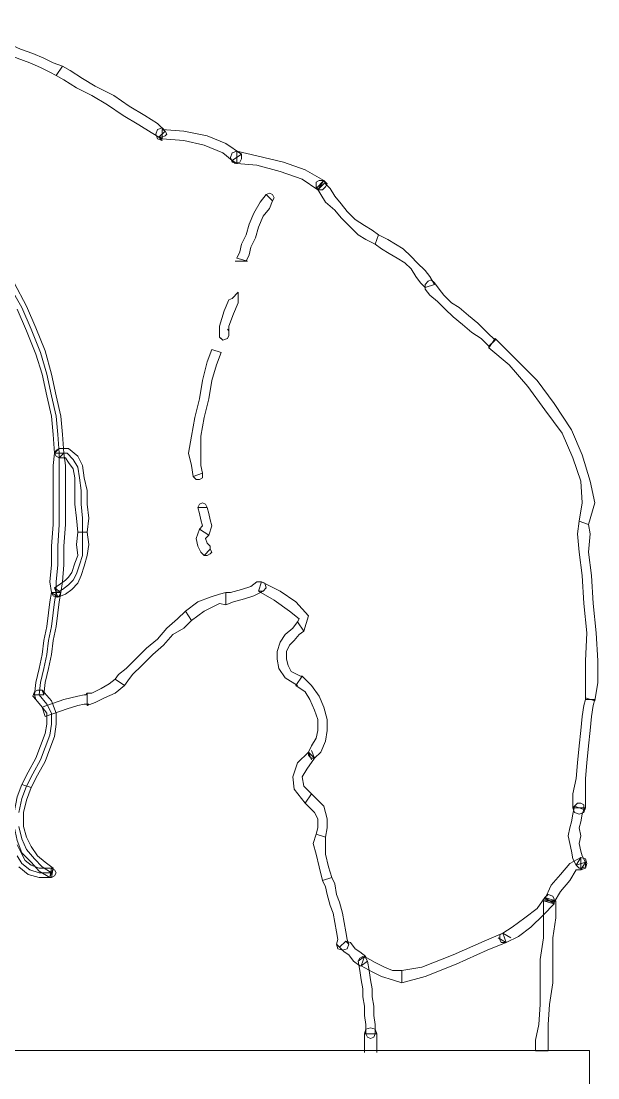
# Model space of a CAD drawing. Header units: millimetres. Extents: x -29311 to -3405, y 28913 to 42880.
# Drawn here: x -8429.67 to -8411.26, y 31579.37 to 31613.13 of the extents above; entities that cross this region are included whole.
import ezdxf

# ---------------------------------------------------------------- set-up
doc = ezdxf.new("R2010")
doc.units = ezdxf.units.MM
doc.layers.add('Duvar-200 cm', color=7, linetype='Continuous')
doc.layers.add('MIM_İnsan', color=251, linetype='Continuous', lineweight=9)
doc.layers.add('MIM_mobilya', color=251, linetype='Continuous', lineweight=9)

# ---------------------------------------------------------------- blocks, each defined once
blk = doc.blocks.new('FEEq')
at = {"layer": 'MIM_İnsan', "flags": 128}
for points in [[(92585.336, 15953.258), (92585.336, 15953.258), (92585.138, 15953.358), (92584.84, 15953.506), (92584.492, 15953.655), (92584.095, 15953.803), (92583.647, 15954.001), (92583.25, 15954.199), (92582.803, 15954.446), (92582.455, 15954.793), (92582.654, 15954.991), (92583.002, 15954.743), (92583.349, 15954.496), (92583.747, 15954.298), (92584.194, 15954.1), (92584.591, 15953.952), (92584.939, 15953.803), (92585.237, 15953.655), (92585.535, 15953.556), (92585.535, 15953.556), (92585.336, 15953.258)], [(92582.654, 15954.991), (92582.654, 15954.991), (92583.002, 15954.743), (92583.349, 15954.496), (92583.747, 15954.298), (92584.194, 15954.1), (92584.591, 15953.952), (92584.939, 15953.803), (92585.237, 15953.655), (92585.535, 15953.556), (92585.336, 15953.258), (92585.138, 15953.358), (92584.84, 15953.506), (92584.492, 15953.655), (92584.095, 15953.803), (92583.647, 15954.001), (92583.25, 15954.199), (92582.803, 15954.446), (92582.455, 15954.793), (92582.455, 15954.793), (92582.654, 15954.991)], [(92588.714, 15951.23), (92588.615, 15951.28), (92588.366, 15951.428), (92587.969, 15951.675), (92587.472, 15951.972), (92586.976, 15952.319), (92586.479, 15952.616), (92585.982, 15952.863), (92585.585, 15953.111), (92585.336, 15953.258), (92585.535, 15953.556), (92585.783, 15953.408), (92586.181, 15953.16), (92586.578, 15952.913), (92587.174, 15952.616), (92587.671, 15952.269), (92588.168, 15951.972), (92588.565, 15951.725), (92588.814, 15951.478), (92588.714, 15951.527), (92588.814, 15951.478), (92588.863, 15951.379), (92588.814, 15951.33), (92588.714, 15951.28), (92588.615, 15951.28), (92588.714, 15951.23)], [(92585.535, 15953.556), (92585.535, 15953.556), (92585.783, 15953.408), (92586.181, 15953.16), (92586.578, 15952.913), (92587.174, 15952.616), (92587.671, 15952.269), (92588.168, 15951.972), (92588.565, 15951.725), (92588.814, 15951.478), (92588.615, 15951.28), (92588.366, 15951.428), (92587.969, 15951.675), (92587.472, 15951.972), (92586.976, 15952.319), (92586.479, 15952.616), (92585.982, 15952.863), (92585.585, 15953.111), (92585.336, 15953.258), (92585.336, 15953.258), (92585.535, 15953.556)], [(92588.814, 15951.478), (92588.714, 15951.527), (92589.41, 15951.478), (92590.155, 15951.33), (92590.751, 15951.082), (92591.248, 15950.736), (92590.95, 15950.538), (92590.652, 15950.785), (92590.055, 15951.033), (92589.41, 15951.181), (92588.714, 15951.23), (92588.615, 15951.28), (92588.714, 15951.181), (92588.565, 15951.23), (92588.516, 15951.379), (92588.565, 15951.527), (92588.714, 15951.577), (92588.814, 15951.478)], [(92591.099, 15950.439), (92590.95, 15950.538), (92590.652, 15950.785), (92590.055, 15951.033), (92589.41, 15951.181), (92588.714, 15951.23), (92588.714, 15951.527), (92589.41, 15951.478), (92590.155, 15951.33), (92590.751, 15951.082), (92591.248, 15950.736), (92591.099, 15950.835), (92591.248, 15950.736), (92591.248, 15950.588), (92591.198, 15950.488), (92591.049, 15950.439), (92590.95, 15950.538), (92591.099, 15950.439)], [(92591.248, 15950.736), (92591.099, 15950.835), (92591.744, 15950.686), (92592.589, 15950.488), (92593.284, 15950.241), (92593.88, 15949.895), (92593.682, 15949.597), (92593.185, 15949.944), (92592.489, 15950.191), (92591.744, 15950.389), (92591.099, 15950.439), (92590.95, 15950.538), (92591.099, 15950.439), (92590.95, 15950.488), (92590.9, 15950.637), (92590.95, 15950.785), (92591.099, 15950.835), (92591.248, 15950.736)], [(92593.93, 15949.845), (92593.682, 15949.597), (92593.185, 15949.944), (92592.489, 15950.191), (92591.744, 15950.389), (92591.099, 15950.439), (92591.099, 15950.835), (92591.744, 15950.686), (92592.589, 15950.488), (92593.284, 15950.241), (92593.88, 15949.895), (92593.632, 15949.647), (92593.88, 15949.895), (92593.98, 15949.796), (92593.93, 15949.697), (92593.831, 15949.597), (92593.682, 15949.597), (92593.93, 15949.845)], [(92593.93, 15949.845), (92593.93, 15949.796), (92594.079, 15949.647), (92594.228, 15949.4), (92594.427, 15949.153), (92594.625, 15948.905), (92594.874, 15948.658), (92595.172, 15948.46), (92595.42, 15948.311), (92595.619, 15948.163), (92595.52, 15947.866), (92595.222, 15948.014), (92594.973, 15948.163), (92594.675, 15948.46), (92594.427, 15948.708), (92594.228, 15948.955), (92593.93, 15949.202), (92593.781, 15949.449), (92593.632, 15949.697), (92593.632, 15949.647), (92593.632, 15949.697), (92593.632, 15949.845), (92593.731, 15949.895), (92593.88, 15949.895), (92593.93, 15949.796), (92593.93, 15949.845)], [(92593.88, 15949.895), (92593.93, 15949.796), (92594.079, 15949.647), (92594.228, 15949.4), (92594.427, 15949.153), (92594.625, 15948.905), (92594.874, 15948.658), (92595.172, 15948.46), (92595.42, 15948.311), (92595.619, 15948.163), (92595.52, 15947.866), (92595.222, 15948.014), (92594.973, 15948.163), (92594.675, 15948.46), (92594.427, 15948.708), (92594.228, 15948.955), (92593.93, 15949.202), (92593.781, 15949.449), (92593.632, 15949.697), (92593.682, 15949.597), (92593.632, 15949.697), (92593.632, 15949.845), (92593.731, 15949.895), (92593.88, 15949.895), (92593.93, 15949.796), (92593.88, 15949.895)], [(92591.446, 15947.322), (92591.099, 15947.421), (92591.198, 15947.619), (92591.248, 15947.866), (92591.397, 15948.163), (92591.496, 15948.509), (92591.645, 15948.856), (92591.844, 15949.202), (92592.042, 15949.449), (92592.241, 15949.252), (92592.142, 15949.005), (92591.943, 15948.756), (92591.794, 15948.411), (92591.695, 15948.064), (92591.546, 15947.767), (92591.496, 15947.52), (92591.397, 15947.322), (92591.049, 15947.322), (92591.446, 15947.322)], [(92592.042, 15949.449), (92592.142, 15949.499), (92592.241, 15949.449), (92592.291, 15949.35), (92592.241, 15949.252), (92592.042, 15949.449)], [(92595.619, 15948.163), (92595.619, 15948.163), (92595.917, 15948.014), (92596.165, 15947.866), (92596.414, 15947.717), (92596.662, 15947.47), (92596.861, 15947.272), (92597.109, 15947.025), (92597.258, 15946.827), (92597.407, 15946.58), (92597.109, 15946.481), (92596.96, 15946.63), (92596.811, 15946.827), (92596.662, 15947.075), (92596.463, 15947.272), (92596.215, 15947.421), (92595.967, 15947.569), (92595.718, 15947.717), (92595.52, 15947.866), (92595.52, 15947.866), (92595.619, 15948.163)], [(92595.619, 15948.163), (92595.619, 15948.163), (92595.917, 15948.014), (92596.165, 15947.866), (92596.414, 15947.717), (92596.662, 15947.47), (92596.861, 15947.272), (92597.109, 15947.025), (92597.258, 15946.827), (92597.407, 15946.58), (92597.109, 15946.481), (92596.96, 15946.63), (92596.811, 15946.827), (92596.662, 15947.075), (92596.463, 15947.272), (92596.215, 15947.421), (92595.967, 15947.569), (92595.718, 15947.717), (92595.52, 15947.866), (92595.52, 15947.866), (92595.619, 15948.163)], [(92597.407, 15946.58), (92597.407, 15946.63), (92597.556, 15946.431), (92597.705, 15946.233), (92597.954, 15945.986), (92598.202, 15945.838), (92598.5, 15945.59), (92598.798, 15945.343), (92599.096, 15945.046), (92599.344, 15944.798), (92599.146, 15944.601), (92598.897, 15944.848), (92598.599, 15945.046), (92598.301, 15945.294), (92598.003, 15945.541), (92597.755, 15945.788), (92597.506, 15946.036), (92597.258, 15946.233), (92597.109, 15946.431), (92597.109, 15946.481), (92597.109, 15946.431), (92597.109, 15946.58), (92597.209, 15946.678), (92597.308, 15946.728), (92597.407, 15946.63), (92597.407, 15946.58)], [(92597.407, 15946.58), (92597.407, 15946.63), (92597.556, 15946.431), (92597.705, 15946.233), (92597.954, 15945.986), (92598.202, 15945.838), (92598.5, 15945.59), (92598.798, 15945.343), (92599.096, 15945.046), (92599.344, 15944.798), (92599.146, 15944.601), (92598.897, 15944.848), (92598.599, 15945.046), (92598.301, 15945.294), (92598.003, 15945.541), (92597.755, 15945.788), (92597.506, 15946.036), (92597.258, 15946.233), (92597.109, 15946.431), (92597.109, 15946.481), (92597.407, 15946.58)], [(92590.602, 15944.848), (92590.552, 15944.898), (92590.552, 15945.244), (92590.701, 15945.739), (92590.85, 15946.085), (92590.95, 15946.134), (92591.148, 15946.333), (92591.148, 15945.986), (92590.999, 15945.64), (92590.85, 15945.244), (92590.85, 15945.095), (92590.801, 15945.145), (92590.85, 15945.095), (92590.85, 15944.947), (92590.801, 15944.848), (92590.652, 15944.798), (92590.552, 15944.898), (92590.602, 15944.848)], [(92599.344, 15944.798), (92599.344, 15944.848), (92599.99, 15944.205), (92600.686, 15943.512), (92601.232, 15942.77), (92601.779, 15941.929), (92602.126, 15941.137), (92602.375, 15940.296), (92602.524, 15939.604), (92602.325, 15938.911), (92602.027, 15939.01), (92602.126, 15939.604), (92602.077, 15940.296), (92601.828, 15941.039), (92601.48, 15941.831), (92600.934, 15942.572), (92600.388, 15943.314), (92599.792, 15944.007), (92599.146, 15944.551), (92599.146, 15944.601), (92599.344, 15944.798)], [(92602.027, 15939.01), (92602.027, 15939.01), (92602.126, 15939.604), (92602.077, 15940.296), (92601.828, 15941.039), (92601.48, 15941.831), (92600.934, 15942.572), (92600.388, 15943.314), (92599.792, 15944.007), (92599.146, 15944.551), (92599.344, 15944.848), (92599.99, 15944.205), (92600.686, 15943.512), (92601.232, 15942.77), (92601.779, 15941.929), (92602.126, 15941.137), (92602.375, 15940.296), (92602.524, 15939.604), (92602.325, 15938.911), (92602.325, 15938.911), (92602.027, 15939.01)], [(92589.708, 15940.445), (92589.658, 15940.792), (92589.559, 15941.187), (92589.658, 15941.731), (92589.757, 15942.325), (92589.906, 15942.919), (92590.006, 15943.512), (92590.155, 15944.106), (92590.304, 15944.502), (92590.602, 15944.403), (92590.453, 15944.007), (92590.304, 15943.512), (92590.204, 15942.919), (92590.055, 15942.325), (92589.956, 15941.731), (92589.956, 15941.187), (92589.956, 15940.792), (92590.006, 15940.544), (92589.708, 15940.445)], [(92585.287, 15941.187), (92585.436, 15941.336), (92585.734, 15941.336), (92586.032, 15941.088), (92586.181, 15940.792), (92586.231, 15940.395), (92586.33, 15940), (92586.33, 15939.554), (92586.38, 15939.109), (92586.33, 15938.664), (92586.032, 15938.664), (92585.982, 15939.109), (92585.932, 15939.554), (92585.932, 15940), (92585.932, 15940.395), (92585.883, 15940.692), (92585.734, 15940.89), (92585.634, 15941.039), (92585.436, 15941.039), (92585.585, 15941.187), (92585.436, 15941.039), (92585.336, 15941.088), (92585.287, 15941.187), (92585.336, 15941.286), (92585.436, 15941.336), (92585.287, 15941.187)], [(92585.585, 15941.187), (92585.585, 15941.187), (92585.634, 15940.792), (92585.634, 15940.198), (92585.634, 15939.604), (92585.634, 15938.911), (92585.585, 15938.218), (92585.585, 15937.625), (92585.535, 15937.081), (92585.485, 15936.734), (92585.187, 15936.734), (92585.138, 15937.081), (92585.187, 15937.625), (92585.187, 15938.218), (92585.237, 15938.911), (92585.237, 15939.604), (92585.237, 15940.198), (92585.237, 15940.792), (92585.287, 15941.187), (92585.287, 15941.187), (92585.585, 15941.187)], [(92585.386, 15936.586), (92585.187, 15936.734), (92585.138, 15937.081), (92585.187, 15937.625), (92585.187, 15938.218), (92585.237, 15938.911), (92585.237, 15939.604), (92585.237, 15940.198), (92585.237, 15940.792), (92585.287, 15941.187), (92585.585, 15941.187), (92585.634, 15940.792), (92585.634, 15940.198), (92585.634, 15939.604), (92585.634, 15938.911), (92585.585, 15938.218), (92585.585, 15937.625), (92585.535, 15937.081), (92585.485, 15936.734), (92585.287, 15936.882), (92585.485, 15936.734), (92585.436, 15936.635), (92585.336, 15936.586), (92585.237, 15936.635), (92585.187, 15936.734), (92585.386, 15936.586)], [(92585.436, 15941.187), (92585.436, 15940.792), (92585.436, 15940.198), (92585.436, 15939.604), (92585.436, 15938.911), (92585.386, 15938.218), (92585.386, 15937.625), (92585.336, 15937.081), (92585.336, 15936.734), (92585.535, 15936.834), (92585.734, 15936.982), (92585.883, 15937.13), (92585.982, 15937.328), (92586.081, 15937.625), (92586.181, 15937.921), (92586.181, 15938.268), (92586.181, 15938.664), (92586.181, 15939.109), (92586.131, 15939.554), (92586.131, 15940), (92586.081, 15940.395), (92586.032, 15940.742), (92585.883, 15940.989), (92585.684, 15941.187), (92585.436, 15941.187), (92585.436, 15941.187)], [(92590.006, 15940.544), (92590.006, 15940.395), (92589.906, 15940.346), (92589.807, 15940.346), (92589.708, 15940.445), (92590.006, 15940.544)], [(92589.857, 15939.456), (92589.906, 15939.554), (92590.006, 15939.604), (92590.105, 15939.554), (92590.155, 15939.456), (92589.857, 15939.456)], [(92589.906, 15938.762), (92589.906, 15938.762), (92590.006, 15938.862), (92589.956, 15939.059), (92589.906, 15939.257), (92589.857, 15939.456), (92590.155, 15939.456), (92590.204, 15939.257), (92590.254, 15939.059), (92590.304, 15938.862), (92590.204, 15938.565), (92590.204, 15938.565), (92589.906, 15938.762)], [(92602.226, 15933.321), (92602.226, 15933.37), (92602.226, 15933.865), (92602.226, 15934.557), (92602.275, 15935.448), (92602.176, 15936.388), (92602.126, 15937.278), (92602.027, 15938.02), (92601.977, 15938.614), (92602.027, 15939.01), (92602.325, 15938.911), (92602.375, 15938.614), (92602.325, 15938.02), (92602.424, 15937.278), (92602.474, 15936.388), (92602.573, 15935.448), (92602.623, 15934.557), (92602.623, 15933.865), (92602.524, 15933.271), (92602.524, 15933.321), (92602.226, 15933.321)], [(92602.325, 15938.911), (92602.325, 15938.911), (92602.375, 15938.614), (92602.325, 15938.02), (92602.424, 15937.278), (92602.474, 15936.388), (92602.573, 15935.448), (92602.623, 15934.557), (92602.623, 15933.865), (92602.524, 15933.271), (92602.226, 15933.37), (92602.226, 15933.865), (92602.226, 15934.557), (92602.275, 15935.448), (92602.176, 15936.388), (92602.126, 15937.278), (92602.027, 15938.02), (92601.977, 15938.614), (92602.027, 15939.01), (92602.027, 15939.01), (92602.325, 15938.911)], [(92586.33, 15938.664), (92586.33, 15938.664), (92586.38, 15938.268), (92586.33, 15937.921), (92586.231, 15937.576), (92586.131, 15937.278), (92586.032, 15937.031), (92585.833, 15936.834), (92585.634, 15936.685), (92585.386, 15936.586), (92585.287, 15936.882), (92585.436, 15936.982), (92585.634, 15937.13), (92585.734, 15937.229), (92585.833, 15937.378), (92585.932, 15937.674), (92586.032, 15937.921), (92585.982, 15938.268), (92586.032, 15938.664), (92586.032, 15938.664), (92586.33, 15938.664)], [(92590.055, 15937.921), (92589.956, 15938.02), (92589.857, 15938.218), (92589.807, 15938.465), (92589.906, 15938.762), (92590.204, 15938.565), (92590.105, 15938.465), (92590.155, 15938.317), (92590.254, 15938.218), (92590.254, 15938.12), (92590.055, 15937.921)], [(92590.254, 15938.12), (92590.304, 15938.02), (92590.254, 15937.971), (92590.155, 15937.921), (92590.055, 15937.921), (92590.254, 15938.12)], [(92591.794, 15936.784), (92591.943, 15936.784), (92591.645, 15936.635), (92591.347, 15936.537), (92590.999, 15936.437), (92590.751, 15936.338), (92590.751, 15936.734), (92590.9, 15936.734), (92591.248, 15936.834), (92591.546, 15936.932), (92591.744, 15937.081), (92591.893, 15937.081), (92591.744, 15937.081), (92591.893, 15937.081), (92591.993, 15937.031), (92592.042, 15936.882), (92591.943, 15936.784), (92591.794, 15936.784)], [(92591.794, 15936.784), (92591.943, 15936.784), (92591.645, 15936.635), (92591.347, 15936.537), (92590.999, 15936.437), (92590.751, 15936.338), (92590.751, 15936.734), (92590.9, 15936.734), (92591.248, 15936.834), (92591.546, 15936.932), (92591.744, 15937.081), (92591.893, 15937.081), (92591.744, 15937.081), (92591.893, 15937.081), (92591.993, 15937.031), (92592.042, 15936.882), (92591.943, 15936.784), (92591.794, 15936.784)], [(92593.036, 15935.795), (92593.036, 15935.795), (92593.086, 15935.893), (92592.787, 15936.14), (92592.291, 15936.487), (92591.794, 15936.784), (92591.893, 15937.081), (92592.489, 15936.784), (92592.986, 15936.437), (92593.384, 15935.992), (92593.235, 15935.498), (92593.235, 15935.498), (92593.036, 15935.795)], [(92593.036, 15935.795), (92593.036, 15935.795), (92593.086, 15935.893), (92592.787, 15936.14), (92592.291, 15936.487), (92591.794, 15936.784), (92591.893, 15937.081), (92592.489, 15936.784), (92592.986, 15936.437), (92593.384, 15935.992), (92593.235, 15935.498), (92593.235, 15935.498), (92593.036, 15935.795)], [(92585.485, 15936.734), (92585.485, 15936.734), (92585.436, 15936.437), (92585.386, 15936.091), (92585.336, 15935.646), (92585.237, 15935.201), (92585.187, 15934.755), (92585.088, 15934.31), (92584.989, 15933.865), (92584.939, 15933.469), (92584.641, 15933.469), (92584.691, 15933.865), (92584.79, 15934.31), (92584.889, 15934.755), (92584.939, 15935.201), (92585.038, 15935.646), (92585.088, 15936.091), (92585.138, 15936.437), (92585.187, 15936.734), (92585.187, 15936.734), (92585.485, 15936.734)], [(92590.751, 15936.338), (92590.751, 15936.338), (92590.552, 15936.388), (92590.353, 15936.289), (92590.055, 15936.14), (92589.658, 15935.843), (92589.459, 15936.14), (92589.857, 15936.437), (92590.254, 15936.586), (92590.552, 15936.685), (92590.751, 15936.734), (92590.751, 15936.734), (92590.751, 15936.338)], [(92589.658, 15935.843), (92589.658, 15935.843), (92589.41, 15935.596), (92589.062, 15935.398), (92588.764, 15935.052), (92588.416, 15934.755), (92588.068, 15934.409), (92587.77, 15934.112), (92587.621, 15933.914), (92587.522, 15933.766), (92587.224, 15933.963), (92587.323, 15934.112), (92587.572, 15934.31), (92587.87, 15934.607), (92588.217, 15934.953), (92588.565, 15935.25), (92588.863, 15935.596), (92589.211, 15935.893), (92589.459, 15936.14), (92589.459, 15936.14), (92589.658, 15935.843)], [(92592.986, 15933.766), (92593.036, 15933.766), (92592.639, 15934.013), (92592.44, 15934.31), (92592.39, 15934.607), (92592.39, 15934.854), (92592.489, 15935.151), (92592.639, 15935.398), (92592.887, 15935.596), (92593.036, 15935.795), (92593.235, 15935.498), (92593.086, 15935.398), (92592.936, 15935.201), (92592.787, 15935.052), (92592.688, 15934.854), (92592.688, 15934.607), (92592.738, 15934.409), (92592.837, 15934.211), (92593.135, 15934.062), (92593.185, 15934.062), (92592.986, 15933.766)], [(92592.986, 15933.766), (92593.036, 15933.766), (92592.639, 15934.013), (92592.44, 15934.31), (92592.39, 15934.607), (92592.39, 15934.854), (92592.489, 15935.151), (92592.639, 15935.398), (92592.887, 15935.596), (92593.036, 15935.795), (92593.235, 15935.498), (92593.086, 15935.398), (92592.936, 15935.201), (92592.787, 15935.052), (92592.688, 15934.854), (92592.688, 15934.607), (92592.738, 15934.409), (92592.837, 15934.211), (92593.135, 15934.062), (92593.185, 15934.062), (92592.986, 15933.766)], [(92587.522, 15933.766), (92587.522, 15933.766), (92587.224, 15933.518), (92586.876, 15933.37), (92586.578, 15933.221), (92586.33, 15933.123), (92586.33, 15933.518), (92586.479, 15933.518), (92586.777, 15933.667), (92587.025, 15933.815), (92587.224, 15933.963), (92587.224, 15933.963), (92587.522, 15933.766)], [(92593.384, 15931.638), (92593.384, 15931.638), (92593.483, 15931.837), (92593.632, 15932.084), (92593.682, 15932.331), (92593.682, 15932.677), (92593.582, 15932.974), (92593.433, 15933.321), (92593.284, 15933.568), (92592.986, 15933.766), (92593.185, 15934.062), (92593.483, 15933.766), (92593.731, 15933.42), (92593.88, 15933.073), (92593.98, 15932.677), (92593.98, 15932.331), (92593.93, 15931.985), (92593.781, 15931.638), (92593.582, 15931.44), (92593.582, 15931.44), (92593.384, 15931.638)], [(92593.483, 15931.391), (92593.384, 15931.638), (92593.483, 15931.837), (92593.632, 15932.084), (92593.682, 15932.331), (92593.682, 15932.677), (92593.582, 15932.974), (92593.433, 15933.321), (92593.284, 15933.568), (92592.986, 15933.766), (92593.185, 15934.062), (92593.483, 15933.766), (92593.731, 15933.42), (92593.88, 15933.073), (92593.98, 15932.677), (92593.98, 15932.331), (92593.93, 15931.985), (92593.781, 15931.638), (92593.582, 15931.44), (92593.483, 15931.688), (92593.582, 15931.44), (92593.483, 15931.44), (92593.433, 15931.49), (92593.384, 15931.54), (92593.384, 15931.638), (92593.483, 15931.391)], [(92584.939, 15933.469), (92584.889, 15933.617), (92585.187, 15933.271), (92585.336, 15932.876), (92585.336, 15932.529), (92585.287, 15932.133), (92585.138, 15931.737), (92584.989, 15931.341), (92584.74, 15930.896), (92584.542, 15930.501), (92584.244, 15930.599), (92584.442, 15930.995), (92584.691, 15931.44), (92584.84, 15931.837), (92584.989, 15932.232), (92585.038, 15932.529), (92585.038, 15932.876), (92584.889, 15933.073), (92584.691, 15933.321), (92584.641, 15933.469), (92584.691, 15933.321), (92584.591, 15933.42), (92584.641, 15933.568), (92584.74, 15933.617), (92584.889, 15933.617), (92584.939, 15933.469)], [(92586.33, 15933.123), (92586.38, 15933.171), (92586.231, 15933.171), (92586.032, 15933.123), (92585.684, 15933.024), (92584.989, 15932.776), (92584.889, 15933.073), (92585.585, 15933.321), (92586.032, 15933.42), (92586.231, 15933.469), (92586.28, 15933.469), (92586.33, 15933.518), (92586.33, 15933.123)], [(92602.524, 15933.271), (92602.524, 15933.321), (92602.474, 15933.123), (92602.424, 15932.776), (92602.375, 15932.331), (92602.325, 15931.837), (92602.275, 15931.292), (92602.226, 15930.797), (92602.226, 15930.302), (92602.226, 15929.857), (92601.828, 15929.857), (92601.828, 15930.302), (92601.928, 15930.797), (92601.977, 15931.292), (92602.027, 15931.837), (92602.077, 15932.331), (92602.126, 15932.776), (92602.176, 15933.123), (92602.226, 15933.321), (92602.226, 15933.37), (92602.524, 15933.271)], [(92601.878, 15929.907), (92601.828, 15929.857), (92601.828, 15930.302), (92601.928, 15930.797), (92601.977, 15931.292), (92602.027, 15931.837), (92602.077, 15932.331), (92602.126, 15932.776), (92602.176, 15933.123), (92602.226, 15933.321), (92602.524, 15933.321), (92602.474, 15933.123), (92602.424, 15932.776), (92602.375, 15932.331), (92602.325, 15931.837), (92602.275, 15931.292), (92602.226, 15930.797), (92602.226, 15930.302), (92602.226, 15929.857), (92602.176, 15929.807), (92602.226, 15929.857), (92602.176, 15929.709), (92602.027, 15929.659), (92601.878, 15929.709), (92601.828, 15929.857), (92601.878, 15929.907)], [(92593.284, 15930.005), (92593.284, 15930.005), (92592.936, 15930.451), (92592.887, 15930.846), (92593.036, 15931.292), (92593.384, 15931.638), (92593.582, 15931.44), (92593.334, 15931.094), (92593.185, 15930.846), (92593.235, 15930.549), (92593.483, 15930.302), (92593.483, 15930.302), (92593.284, 15930.005)], [(92584.542, 15930.501), (92584.542, 15930.501), (92584.393, 15930.105), (92584.293, 15929.709), (92584.293, 15929.263), (92584.393, 15928.918), (92584.542, 15928.621), (92584.74, 15928.324), (92584.989, 15928.126), (92585.237, 15927.927), (92585.138, 15927.63), (92584.79, 15927.829), (92584.542, 15928.126), (92584.244, 15928.422), (92584.095, 15928.818), (92583.995, 15929.263), (92583.995, 15929.709), (92584.095, 15930.204), (92584.244, 15930.599), (92584.244, 15930.599), (92584.542, 15930.501)], [(92593.632, 15929.016), (92593.632, 15929.016), (92593.682, 15929.214), (92593.682, 15929.51), (92593.582, 15929.709), (92593.284, 15930.005), (92593.483, 15930.302), (92593.88, 15929.907), (92593.98, 15929.51), (92593.98, 15929.214), (92593.93, 15928.918), (92593.93, 15928.918), (92593.632, 15929.016)], [(92602.226, 15929.857), (92602.176, 15929.807), (92602.126, 15929.659), (92602.077, 15929.412), (92602.027, 15929.214), (92602.077, 15928.966), (92602.027, 15928.719), (92602.077, 15928.472), (92602.126, 15928.324), (92602.226, 15928.126), (92601.928, 15928.027), (92601.828, 15928.224), (92601.779, 15928.472), (92601.729, 15928.719), (92601.679, 15928.966), (92601.729, 15929.214), (92601.779, 15929.412), (92601.828, 15929.659), (92601.878, 15929.907), (92601.828, 15929.857), (92601.878, 15929.907), (92601.977, 15930.005), (92602.077, 15930.005), (92602.176, 15929.956), (92602.176, 15929.807), (92602.226, 15929.857)], [(92602.077, 15928.274), (92601.928, 15928.027), (92601.828, 15928.224), (92601.779, 15928.472), (92601.729, 15928.719), (92601.679, 15928.966), (92601.729, 15929.214), (92601.779, 15929.412), (92601.828, 15929.659), (92601.878, 15929.907), (92602.176, 15929.807), (92602.126, 15929.659), (92602.077, 15929.412), (92602.027, 15929.214), (92602.077, 15928.966), (92602.027, 15928.719), (92602.077, 15928.472), (92602.126, 15928.324), (92602.226, 15928.126), (92602.077, 15927.879), (92602.226, 15928.126), (92602.226, 15927.977), (92602.126, 15927.927), (92602.027, 15927.927), (92601.928, 15928.027), (92602.077, 15928.274)], [(92593.831, 15927.532), (92593.831, 15927.532), (92593.731, 15927.977), (92593.632, 15928.373), (92593.533, 15928.719), (92593.632, 15929.016), (92593.93, 15928.918), (92593.93, 15928.719), (92593.93, 15928.373), (92594.029, 15927.977), (92594.129, 15927.63), (92594.129, 15927.63), (92593.831, 15927.532)], [(92602.226, 15928.126), (92602.077, 15927.879), (92601.928, 15927.879), (92601.729, 15927.532), (92601.431, 15927.185), (92601.232, 15926.839), (92600.934, 15926.938), (92601.133, 15927.383), (92601.431, 15927.73), (92601.729, 15928.076), (92602.077, 15928.274), (92601.928, 15928.027), (92602.077, 15928.274), (92602.226, 15928.224), (92602.275, 15928.076), (92602.226, 15927.927), (92602.077, 15927.879), (92602.226, 15928.126)], [(92600.934, 15926.988), (92600.934, 15926.938), (92601.133, 15927.383), (92601.431, 15927.73), (92601.729, 15928.076), (92602.077, 15928.274), (92602.077, 15927.879), (92601.928, 15927.879), (92601.729, 15927.532), (92601.431, 15927.185), (92601.232, 15926.839), (92601.232, 15926.79), (92600.934, 15926.988)], [(92594.377, 15925.404), (92594.278, 15925.504), (92594.327, 15925.652), (92594.278, 15925.899), (92594.228, 15926.196), (92594.178, 15926.493), (92594.079, 15926.74), (92593.98, 15927.087), (92593.93, 15927.334), (92593.831, 15927.532), (92594.129, 15927.63), (92594.228, 15927.433), (92594.278, 15927.087), (92594.377, 15926.839), (92594.476, 15926.493), (92594.526, 15926.196), (92594.576, 15925.899), (92594.625, 15925.652), (92594.675, 15925.504), (92594.576, 15925.602), (92594.675, 15925.504), (92594.625, 15925.355), (92594.476, 15925.305), (92594.327, 15925.355), (92594.278, 15925.504), (92594.377, 15925.404)], [(92600.884, 15926.888), (92601.232, 15926.79), (92600.884, 15926.443), (92600.487, 15926.047), (92600.09, 15925.751), (92599.692, 15925.552), (92599.593, 15925.85), (92599.891, 15926.047), (92600.288, 15926.344), (92600.686, 15926.641), (92600.934, 15926.988), (92601.282, 15926.888), (92600.934, 15926.988), (92601.033, 15927.087), (92601.182, 15927.037), (92601.232, 15926.938), (92601.232, 15926.79), (92600.884, 15926.888)], [(92599.841, 15925.701), (92599.593, 15925.85), (92599.891, 15926.047), (92600.288, 15926.344), (92600.686, 15926.641), (92600.934, 15926.988), (92601.232, 15926.79), (92600.884, 15926.443), (92600.487, 15926.047), (92600.09, 15925.751), (92599.692, 15925.552), (92599.444, 15925.701), (92599.692, 15925.552), (92599.543, 15925.552), (92599.493, 15925.652), (92599.493, 15925.8), (92599.593, 15925.85), (92599.841, 15925.701)], [(92601.232, 15926.839), (92601.232, 15926.79), (92600.884, 15926.443), (92600.487, 15926.047), (92600.09, 15925.751), (92599.692, 15925.552), (92599.593, 15925.85), (92599.891, 15926.047), (92600.288, 15926.344), (92600.686, 15926.641), (92600.934, 15926.988), (92600.934, 15926.938), (92601.232, 15926.839)], [(92600.636, 15922.089), (92600.636, 15922.089), (92600.636, 15922.436), (92600.735, 15922.93), (92600.785, 15923.574), (92600.785, 15924.266), (92600.785, 15925.008), (92600.884, 15925.701), (92600.884, 15926.344), (92600.884, 15926.888), (92601.282, 15926.888), (92601.282, 15926.344), (92601.182, 15925.701), (92601.182, 15925.008), (92601.182, 15924.266), (92601.083, 15923.574), (92601.033, 15922.93), (92601.033, 15922.436), (92601.033, 15922.089), (92601.033, 15922.089), (92600.636, 15922.089)], [(92599.692, 15925.552), (92599.692, 15925.552), (92599.096, 15925.305), (92598.103, 15924.86), (92597.109, 15924.464), (92596.364, 15924.266), (92596.364, 15924.663), (92597.01, 15924.761), (92598.003, 15925.157), (92598.997, 15925.602), (92599.593, 15925.85), (92599.593, 15925.85), (92599.692, 15925.552)], [(92599.692, 15925.552), (92599.692, 15925.552), (92599.096, 15925.305), (92598.103, 15924.86), (92597.109, 15924.464), (92596.364, 15924.266), (92596.364, 15924.663), (92597.01, 15924.761), (92598.003, 15925.157), (92598.997, 15925.602), (92599.593, 15925.85), (92599.593, 15925.85), (92599.692, 15925.552)], [(92595.073, 15924.811), (92595.023, 15924.811), (92594.824, 15924.96), (92594.675, 15925.157), (92594.526, 15925.256), (92594.377, 15925.404), (92594.576, 15925.602), (92594.725, 15925.552), (92594.874, 15925.355), (92595.023, 15925.256), (92595.222, 15925.108), (92595.172, 15925.108), (92595.073, 15924.811)], [(92595.073, 15924.811), (92595.271, 15924.96), (92595.321, 15924.663), (92595.371, 15924.366), (92595.42, 15924.069), (92595.42, 15923.821), (92595.47, 15923.524), (92595.47, 15923.227), (92595.52, 15922.93), (92595.52, 15922.633), (92595.222, 15922.633), (92595.222, 15922.93), (92595.172, 15923.227), (92595.172, 15923.524), (92595.122, 15923.821), (92595.122, 15924.069), (92595.073, 15924.366), (92595.023, 15924.663), (92594.973, 15924.96), (92595.172, 15925.108), (92594.973, 15924.96), (92595.023, 15925.058), (92595.122, 15925.108), (92595.222, 15925.058), (92595.271, 15924.96), (92595.073, 15924.811)], [(92595.073, 15924.811), (92595.271, 15924.96), (92595.321, 15924.663), (92595.371, 15924.366), (92595.42, 15924.069), (92595.42, 15923.821), (92595.47, 15923.524), (92595.47, 15923.227), (92595.52, 15922.93), (92595.52, 15922.633), (92595.222, 15922.633), (92595.222, 15922.93), (92595.172, 15923.227), (92595.172, 15923.524), (92595.122, 15923.821), (92595.122, 15924.069), (92595.073, 15924.366), (92595.023, 15924.663), (92594.973, 15924.96), (92595.172, 15925.108), (92594.973, 15924.96), (92595.023, 15925.058), (92595.122, 15925.108), (92595.222, 15925.058), (92595.271, 15924.96), (92595.073, 15924.811)], [(92596.364, 15924.266), (92596.364, 15924.266), (92596.066, 15924.366), (92595.718, 15924.464), (92595.42, 15924.613), (92595.073, 15924.811), (92595.172, 15925.108), (92595.52, 15924.91), (92595.818, 15924.761), (92596.066, 15924.663), (92596.364, 15924.663), (92596.364, 15924.663), (92596.364, 15924.266)], [(92596.364, 15924.266), (92596.364, 15924.266), (92596.066, 15924.366), (92595.718, 15924.464), (92595.42, 15924.613), (92595.073, 15924.811), (92595.172, 15925.108), (92595.52, 15924.91), (92595.818, 15924.761), (92596.066, 15924.663), (92596.364, 15924.663), (92596.364, 15924.663), (92596.364, 15924.266)], [(92596.364, 15924.266), (92596.066, 15924.366), (92595.718, 15924.464), (92595.42, 15924.613), (92595.073, 15924.811), (92595.172, 15925.108), (92595.52, 15924.91), (92595.818, 15924.761), (92596.066, 15924.663), (92596.364, 15924.663), (92596.364, 15924.266)], [(92595.52, 15922.633), (92595.47, 15922.535), (92595.371, 15922.485), (92595.271, 15922.535), (92595.222, 15922.633), (92595.52, 15922.633)]]:
    blk.add_lwpolyline(points, close=True, dxfattribs=at)
for points in [[(92584.095, 15928.324), (92584.244, 15928.076), (92584.492, 15927.879), (92584.79, 15927.779), (92585.187, 15927.779), (92584.889, 15927.977), (92584.641, 15928.224), (92584.393, 15928.521), (92584.244, 15928.868), (92584.144, 15929.263)], [(92584.144, 15929.709), (92584.244, 15930.154), (92584.393, 15930.549), (92584.591, 15930.946), (92584.84, 15931.391), (92584.989, 15931.787), (92585.138, 15932.182), (92585.187, 15932.529), (92585.187, 15932.876), (92585.038, 15933.171), (92584.79, 15933.469), (92584.84, 15933.865), (92584.939, 15934.31), (92585.038, 15934.755), (92585.088, 15935.201), (92585.187, 15935.646), (92585.237, 15936.091), (92585.287, 15936.437), (92585.336, 15936.734), (92585.336, 15937.081), (92585.386, 15937.625), (92585.386, 15938.218), (92585.436, 15938.911), (92585.436, 15939.604), (92585.436, 15940.198), (92585.436, 15940.792), (92585.436, 15941.187), (92585.386, 15941.781), (92585.336, 15942.375), (92585.187, 15943.017), (92585.038, 15943.711), (92584.84, 15944.403), (92584.542, 15945.145), (92584.244, 15945.838), (92583.846, 15946.53)], [(92583.995, 15946.63), (92584.393, 15945.887), (92584.691, 15945.195), (92584.989, 15944.453), (92585.187, 15943.711), (92585.336, 15943.017), (92585.485, 15942.375), (92585.535, 15941.781), (92585.585, 15941.187), (92585.287, 15941.187), (92585.237, 15941.781), (92585.187, 15942.375), (92585.038, 15943.017), (92584.889, 15943.711), (92584.691, 15944.353), (92584.393, 15945.095), (92584.095, 15945.788)], [(92584.095, 15928.67), (92584.244, 15928.373), (92584.343, 15928.175), (92584.542, 15928.027), (92584.79, 15927.927), (92585.187, 15927.927), (92585.138, 15927.63), (92585.187, 15927.927), (92585.287, 15927.879), (92585.336, 15927.779), (92585.287, 15927.68), (92585.187, 15927.63), (92585.237, 15927.927), (92585.237, 15927.927), (92585.187, 15927.63), (92584.79, 15927.63), (92584.442, 15927.73), (92584.144, 15927.977)]]:
    blk.add_lwpolyline(points, dxfattribs=at)
at = {"layer": 'MIM_İnsan'}
for points in [[(92595.172, 15922.04), (92595.172, 15922.337), (92595.172, 15922.633), (92595.222, 15922.633), (92595.172, 15922.633), (92595.222, 15922.782), (92595.371, 15922.832), (92595.52, 15922.782), (92595.569, 15922.633), (92595.52, 15922.633), (92595.52, 15922.633)], [(92595.172, 15922.04), (92595.172, 15922.337), (92595.172, 15922.633), (92595.569, 15922.633), (92595.569, 15922.337), (92595.569, 15922.04)], [(92595.52, 15922.633), (92595.569, 15922.633), (92595.569, 15922.337), (92595.569, 15922.04)]]:
    blk.add_lwpolyline(points, dxfattribs=at)
at = {"layer": 'MIM_mobilya'}
blk.add_lwpolyline([(92602.359, 15922.101), (92602.359, 15885.101), (92549.359, 15885.101), (92549.359, 15922.101)], close=True, dxfattribs=at)

msp = doc.modelspace()

# ---------------------------------------------------------------- block references
at = {"layer": 'Duvar-200 cm'}
msp.add_blockref('FEEq', (-101013.884, 15658.137), dxfattribs=at)

doc.saveas('drawing.dxf')
